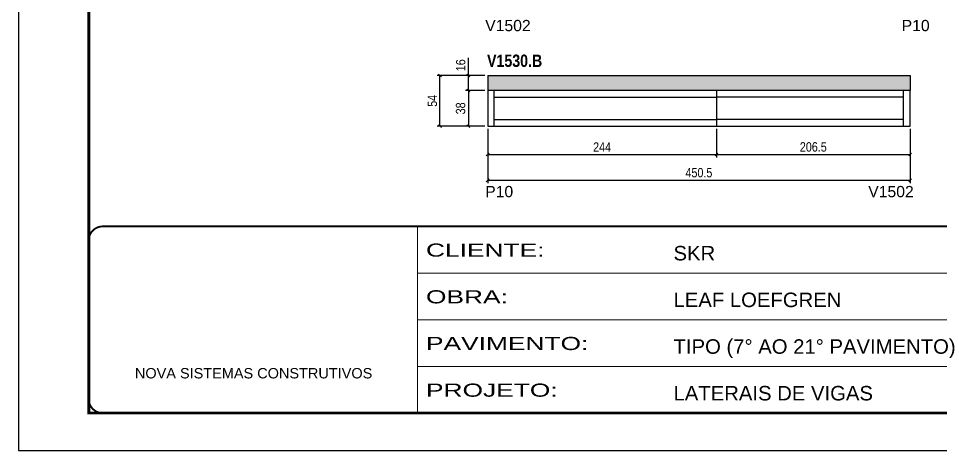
# Model space of a CAD drawing. Extents: x 3309 to 9563, y -2522 to 14608.
# Drawn here: x 4908 to 5891, y 7815 to 8276 of the extents above; entities that cross this region are included whole.
import ezdxf

# ---------------------------------------------------------------- set-up
doc = ezdxf.new("R2010")
doc.units = 0
doc.linetypes.add('CONTINUO', pattern=[0])
doc.linetypes.add('DASHED', pattern=[0.75, 0.5, -0.25])
for name, color, linetype in [('5', 5, 'Continuous'), ('COTA', 241, 'Continuous'), ('NOMENCLATURA', 7, 'Continuous'), ('Painéis', 200, 'Continuous'), ('SARR_2.2x7', 40, 'Continuous')]:
    doc.layers.add(name, color=color, linetype=linetype)
doc.layers.add('Folhas', color=255, linetype='Continuous', lineweight=9)
doc.layers.add('SARRAFO DE PRESSAO', color=251, linetype='DASHED', lineweight=9)
doc.layers.add('Laje_Perimetro', color=7, linetype='Continuous', plot=False)
doc.styles.add('ARIAL', font='arial.ttf')
doc.styles.add('COTA TECNICA', font='techl___.ttf', dxfattribs={"height": 10})
doc.styles.get("Standard").update_dxf_attribs({"font": 'arial.ttf'})
doc.styles.add('TECNICA', font='techb___.ttf', dxfattribs={"height": 10})
doc.styles.add('Tecnologia', font='')
doc.styles.get('Tecnologia').set_extended_font_data('Forgotten Futurist')
doc.dimstyles.new('PAINEL', dxfattribs={"dimtxt": 10, "dimasz": 3, "dimexe": 3, "dimexo": 3, "dimgap": 3, "dimtad": 1, "dimdec": 1, "dimzin": 12, "dimdsep": 46, "dimtxsty": 'COTA TECNICA', "dimblk1": 'OBLIQUE', "dimblk2": 'OBLIQUE', "dimsah": 1, "dimcen": 0.9, "dimclrd": 4, "dimclre": 4, "dimclrt": 240, "dimadec": 1, "dimazin": 3, "dimtfac": 1, "dimtdec": 1, "dimtmove": 0, "dimatfit": 3, "dimfxl": 1, "dimtolj": 1, "dimtzin": 12, "dimarcsym": 0})

# ---------------------------------------------------------------- blocks, each defined once
blk = doc.blocks.new('9999999999')
at = {"color": 30, "linetype": 'CONTINUO'}
for p, q in [((98564.56, 34230.21), (98564.56, 34429.45)), ((98564.56, 34379.64), (99583.98, 34379.64)), ((98564.56, 34329.83), (99487.98, 34329.83)), ((98564.56, 34280.02), (99487.98, 34280.02))]:
    blk.add_line(p, q, dxfattribs=at)
at = {"color": 30, "linetype": 'CONTINUO', "const_width": 2}
blk.add_lwpolyline([(99583.98, 34230.21), (99583.98, 34414.45, 0.414214), (99568.98, 34429.45), (98228.98, 34429.45, 0.414214), (98213.98, 34414.45), (98213.98, 34245.21, 0.414214), (98228.98, 34230.21), (99583.98, 34230.21)], format="xyb", dxfattribs=at)
at = {"layer": 'Folhas'}
blk.add_lwpolyline([(98138.98, 34190.21), (99623.98, 34190.21), (99623.98, 35240.21), (98138.98, 35240.21)], close=True, dxfattribs=at)
at = {"layer": 'Folhas', "color": 30, "const_width": 3}
blk.add_lwpolyline([(98213.98, 34230.21), (99583.98, 34230.21), (99583.98, 35200.21), (98213.98, 35200.21)], close=True, dxfattribs=at)
at = {"color": 7, "linetype": 'Continuous', "ltscale": 5, "style": 'ARIAL'}
for s, height, p in [('SKR', 15.483, (98837.68, 34393.13)), ('LEAF LOEFGREN', 15.4829, (98837.68, 34343.32)), ('TIPO (7° AO 21° PAVIMENTO)', 15.4829, (98837.68, 34293.51)), ('NOVA SISTEMAS CONSTRUTIVOS', 11.0592, (98263.19, 34267.21)), ('LATERAIS DE VIGAS', 15.4829, (98837.68, 34243.7))]:
    blk.add_text(s, height=height, dxfattribs=at).set_placement(p)
at = {"layer": 'Folhas', "color": 7, "style": 'Tecnologia', "width": 1.5}
for s, p in [('CLIENTE:', (98573.65, 34397.17)), ('OBRA:', (98573.65, 34347.31)), ('PAVIMENTO:', (98573.65, 34297.5)), ('PROJETO:', (98573.65, 34247.69))]:
    blk.add_text(s, height=14, dxfattribs=at).set_placement(p)
blk = doc.blocks.new('_Oblique')
at = {"color": 0, "linetype": 'ByBlock', "lineweight": -2}
blk.add_line((-0.5, -0.5), (0.5, 0.5), dxfattribs=at)
blk = doc.blocks.new('*D2192')
at = {"layer": 'COTA', "color": 4, "lineweight": -2, "transparency": 16777216}
for p, q in [((5408.4, 8158.22), (5408.4, 8100.4)), ((5858.9, 8158.22), (5858.9, 8100.4)), ((5408.4, 8103.4), (5858.9, 8103.4))]:
    blk.add_line(p, q, dxfattribs=at)
at = {"layer": 'Defpoints', "color": 0, "transparency": 16777216}
for p in [(5408.4, 8161.22), (5858.9, 8161.22), (5858.9, 8103.4)]:
    blk.add_point(p, dxfattribs=at)
at = {"layer": 'COTA', "color": 4, "lineweight": -2, "transparency": 16777216, "xscale": 3, "yscale": 3, "zscale": 3, "rotation": 180}
blk.add_blockref('_Oblique', (5408.4, 8103.4), dxfattribs=at)
at = {"layer": 'COTA', "color": 4, "lineweight": -2, "transparency": 16777216, "xscale": 3, "yscale": 3, "zscale": 3}
blk.add_blockref('_Oblique', (5858.9, 8103.4), dxfattribs=at)
at = {"layer": 'COTA', "color": 240, "transparency": 16777216, "insert": (5633.65, 8111.51), "char_height": 10, "attachment_point": 5, "style": 'COTA TECNICA'}
blk.add_mtext('\\A1;450.5', dxfattribs=at)
blk = doc.blocks.new('*D2193')
at = {"layer": 'COTA', "color": 4, "lineweight": -2, "transparency": 16777216}
for p, q in [((5408.4, 8158.22), (5408.4, 8127.88)), ((5652.4, 8158.22), (5652.4, 8127.88)), ((5408.4, 8130.88), (5652.4, 8130.88))]:
    blk.add_line(p, q, dxfattribs=at)
at = {"layer": 'Defpoints', "color": 0, "transparency": 16777216}
for p in [(5408.4, 8161.22), (5652.4, 8161.22), (5652.4, 8130.88)]:
    blk.add_point(p, dxfattribs=at)
at = {"layer": 'COTA', "color": 4, "lineweight": -2, "transparency": 16777216, "xscale": 3, "yscale": 3, "zscale": 3, "rotation": 180}
blk.add_blockref('_Oblique', (5408.4, 8130.88), dxfattribs=at)
at = {"layer": 'COTA', "color": 4, "lineweight": -2, "transparency": 16777216, "xscale": 3, "yscale": 3, "zscale": 3}
blk.add_blockref('_Oblique', (5652.4, 8130.88), dxfattribs=at)
at = {"layer": 'COTA', "color": 240, "transparency": 16777216, "insert": (5530.4, 8138.95), "char_height": 10, "attachment_point": 5, "style": 'COTA TECNICA'}
blk.add_mtext('\\A1;244', dxfattribs=at)
blk = doc.blocks.new('*D2194')
at = {"layer": 'COTA', "color": 4, "lineweight": -2, "transparency": 16777216}
for p, q in [((5652.4, 8158.22), (5652.4, 8127.88)), ((5858.9, 8158.22), (5858.9, 8127.88)), ((5652.4, 8130.88), (5858.9, 8130.88))]:
    blk.add_line(p, q, dxfattribs=at)
at = {"layer": 'Defpoints', "color": 0, "transparency": 16777216}
for p in [(5652.4, 8161.22), (5858.9, 8161.22), (5858.9, 8130.88)]:
    blk.add_point(p, dxfattribs=at)
at = {"layer": 'COTA', "color": 4, "lineweight": -2, "transparency": 16777216, "xscale": 3, "yscale": 3, "zscale": 3, "rotation": 180}
blk.add_blockref('_Oblique', (5652.4, 8130.88), dxfattribs=at)
at = {"layer": 'COTA', "color": 4, "lineweight": -2, "transparency": 16777216, "xscale": 3, "yscale": 3, "zscale": 3}
blk.add_blockref('_Oblique', (5858.9, 8130.88), dxfattribs=at)
at = {"layer": 'COTA', "color": 240, "transparency": 16777216, "insert": (5755.65, 8138.99), "char_height": 10, "attachment_point": 5, "style": 'COTA TECNICA'}
blk.add_mtext('\\A1;206.5', dxfattribs=at)
blk = doc.blocks.new('*D2195')
at = {"layer": 'COTA', "color": 4, "lineweight": -2, "transparency": 16777216}
for p, q in [((5387.72, 8215.22), (5387.72, 8234.23)), ((5405.4, 8215.22), (5384.72, 8215.22)), ((5387.72, 8199.22), (5387.72, 8215.22)), ((5405.4, 8199.22), (5384.72, 8199.22))]:
    blk.add_line(p, q, dxfattribs=at)
at = {"layer": 'Defpoints', "color": 0, "transparency": 16777216}
for p in [(5387.72, 8215.22), (5408.4, 8215.22), (5408.4, 8199.22)]:
    blk.add_point(p, dxfattribs=at)
at = {"layer": 'COTA', "color": 4, "lineweight": -2, "transparency": 16777216, "xscale": 3, "yscale": 3, "zscale": 3}
for p, rotation in [((5387.72, 8215.22), 90), ((5387.72, 8199.22), 270)]:
    blk.add_blockref('_Oblique', p, dxfattribs=dict(at, rotation=rotation))
at = {"layer": 'COTA', "color": 240, "transparency": 16777216, "insert": (5379.62, 8226.23), "char_height": 10, "attachment_point": 5, "rotation": 90, "style": 'COTA TECNICA'}
blk.add_mtext('\\A1;16', dxfattribs=at)
blk = doc.blocks.new('*D2196')
at = {"layer": 'COTA', "color": 4, "lineweight": -2, "transparency": 16777216}
for p, q in [((5405.4, 8199.22), (5384.72, 8199.22)), ((5387.72, 8199.22), (5387.72, 8161.22)), ((5405.4, 8161.22), (5384.72, 8161.22))]:
    blk.add_line(p, q, dxfattribs=at)
at = {"layer": 'Defpoints', "color": 0, "transparency": 16777216}
for p in [(5408.4, 8199.22), (5387.72, 8161.22), (5408.4, 8161.22)]:
    blk.add_point(p, dxfattribs=at)
at = {"layer": 'COTA', "color": 4, "lineweight": -2, "transparency": 16777216, "xscale": 3, "yscale": 3, "zscale": 3}
for p, rotation in [((5387.72, 8199.22), 90), ((5387.72, 8161.22), 270)]:
    blk.add_blockref('_Oblique', p, dxfattribs=dict(at, rotation=rotation))
at = {"layer": 'COTA', "color": 240, "transparency": 16777216, "insert": (5379.48, 8180.22), "char_height": 10, "attachment_point": 5, "rotation": 90, "style": 'COTA TECNICA'}
blk.add_mtext('\\A1;38', dxfattribs=at)
blk = doc.blocks.new('*D2197')
at = {"layer": 'COTA', "color": 4, "lineweight": -2, "transparency": 16777216}
for p, q in [((5405.4, 8215.22), (5354.49, 8215.22)), ((5357.49, 8161.22), (5357.49, 8215.22)), ((5405.4, 8161.22), (5354.49, 8161.22))]:
    blk.add_line(p, q, dxfattribs=at)
at = {"layer": 'Defpoints', "color": 0, "transparency": 16777216}
for p in [(5357.49, 8215.22), (5408.4, 8215.22), (5408.4, 8161.22)]:
    blk.add_point(p, dxfattribs=at)
at = {"layer": 'COTA', "color": 4, "lineweight": -2, "transparency": 16777216, "xscale": 3, "yscale": 3, "zscale": 3}
for p, rotation in [((5357.49, 8215.22), 90), ((5357.49, 8161.22), 270)]:
    blk.add_blockref('_Oblique', p, dxfattribs=dict(at, rotation=rotation))
at = {"layer": 'COTA', "color": 240, "transparency": 16777216, "insert": (5349.38, 8188.22), "char_height": 10, "attachment_point": 5, "rotation": 90, "style": 'COTA TECNICA'}
blk.add_mtext('\\A1;54', dxfattribs=at)

msp = doc.modelspace()

# ---------------------------------------------------------------- hatches: boundary and pattern name
at = {"layer": 'COTA'}
h = msp.add_hatch(dxfattribs=at)
h.set_pattern_fill('AR-CONC', color=256, scale=0.03)
h.set_pattern_definition([(50, (-1585, -4000.248), (5.46554, -0.4781726), [0.5715, -6.2865]), (355, (-1585, -4000.248), (-1.0573026, 5.7317054), [0.4572, -5.0292175]), (100.451445, (-1584.5445, -4000.288), (4.4082374, 5.2535326), [0.4857003, -5.3427073]), (46.1842, (-1585, -3998.724), (8.1323712, -1.2612698), [0.85725, -9.42975]), (96.63556, (-1584.322, -3998.829), (7.122124, 7.4227837), [0.7285507, -8.0140682]), (351.18415, (-1585, -3998.724), (7.122124, 7.4227837), [0.685799, -7.543792]), (21, (-1584.238, -3999.105), (4.5484317, -3.067956), [0.5715, -6.2865]), (326, (-1584.238, -3999.105), (1.8540609, 5.525639), [0.4572, -5.0292]), (71.451445, (-1583.859, -3999.3606), (6.4024926, 2.457683), [0.4857003, -5.3426981]), (37.5, (-1585, -4000.248), (0.0926581, 2.53665117), [0, -4.96824, 0, -5.1054, 0, -5.04825]), (7.5, (-1585, -4000.248), (2.0045899, 3.00541724), [0, -2.91084, 0, -4.85394, 0, -1.92405]), (327.5, (-1586.6993, -4000.248), (4.06771786, -0.17186232), [0, -1.905, 0, -5.9436, 0, -7.8867]), (317.5, (-1587.4613, -4000.248), (4.4438754, 0.7627947), [0, -2.4765, 0, -3.94716, 0, -5.6007])])
h.paths.add_polyline_path([(5408.4, 8215.22), (5408.4, 8199.22), (5858.9, 8199.22), (5858.9, 8215.22)])

# ---------------------------------------------------------------- linework, layer by layer
for p, q in [((5408.4, 8215.22), (5408.4, 8199.22)), ((5408.4, 8215.22), (5858.9, 8215.22)), ((5858.9, 8215.22), (5858.9, 8199.22))]:
    msp.add_line(p, q, dxfattribs=at)
at = {"layer": 'Laje_Perimetro'}
msp.add_lwpolyline([(6392.87, 8864.98), (4907.87, 8864.98), (4907.87, 7814.98), (6392.87, 7814.98)], close=True, dxfattribs=at)
at = {"layer": 'Painéis', "linetype": 'ByBlock'}
for p, q in [((5858.9, 8199.22), (5408.4, 8199.22)), ((5408.4, 8199.22), (5408.4, 8161.22)), ((5652.4, 8199.22), (5652.4, 8161.22)), ((5858.9, 8161.22), (5858.9, 8199.22)), ((5408.4, 8161.22), (5858.9, 8161.22))]:
    msp.add_line(p, q, dxfattribs=at)
at = {"layer": 'SARR_2.2x7', "linetype": 'Continuous'}
for p, q in [((5415.4, 8161.22), (5415.4, 8199.22)), ((5851.9, 8161.22), (5851.9, 8199.22)), ((5415.4, 8192.22), (5652.4, 8192.22)), ((5851.9, 8192.22), (5652.4, 8192.22)), ((5415.4, 8168.22), (5652.4, 8168.22)), ((5851.9, 8168.22), (5652.4, 8168.22))]:
    msp.add_line(p, q, dxfattribs=at)

# ---------------------------------------------------------------- block references
at = {"layer": 'SARRAFO DE PRESSAO', "color": 6, "linetype": 'ByBlock'}
msp.add_blockref('9999999999', (-93231.11, -26375.22), dxfattribs=at)

# ---------------------------------------------------------------- texts
at = {"layer": '5', "linetype": 'Continuous'}
for s, p in [('V1502', (5405.72, 8262.59)), ('P10', (5849.92, 8262.59)), ('P10', (5405.72, 8085.39)), ('V1502', (5814.27, 8085.39))]:
    msp.add_text(s, height=12, rotation=0.00004, dxfattribs=at).set_placement(p)
at = {"layer": 'NOMENCLATURA', "style": 'TECNICA'}
msp.add_text('V1530.B', height=13.2, dxfattribs=at).set_placement((5407.68, 8224.4))

# ---------------------------------------------------------------- dimensions: what is measured, and where the dimension line sits
at = {"layer": 'COTA'}
for base, p1, p2, angle, picture, middle in [((5387.72, 8215.22), (5408.4, 8199.22), (5408.4, 8215.22), 90, '*D2195', (5379.62, 8226.23)), ((5357.49, 8215.22), (5408.4, 8161.22), (5408.4, 8215.22), 90, '*D2197', (5349.38, 8188.22)), ((5387.72, 8161.22), (5408.4, 8199.22), (5408.4, 8161.22), 90, '*D2196', (5379.48, 8180.22)), ((5858.9, 8103.4), (5408.4, 8161.22), (5858.9, 8161.22), 180, '*D2192', (5633.65, 8111.51))]:
    dim = msp.add_linear_dim(base=base, p1=p1, p2=p2, angle=angle, dimstyle='PAINEL', dxfattribs=at)
    dim.commit()
    dim.dimension.update_dxf_attribs({"geometry": picture, "text_midpoint": middle})
dim = msp.add_linear_dim(base=(5652.4, 8130.88), p1=(5408.4, 8161.22), p2=(5652.4, 8161.22), dimstyle='PAINEL', dxfattribs=at)
dim.commit()
dim.dimension.update_dxf_attribs({"geometry": '*D2193', "text_midpoint": (5530.4, 8138.95)})
dim = msp.add_linear_dim(base=(5858.9, 8130.88), p1=(5652.4, 8161.22), p2=(5858.9, 8161.22), dimstyle='PAINEL', override={"dimtmove": 1}, dxfattribs=at)
dim.commit()
dim.dimension.update_dxf_attribs({"geometry": '*D2194', "text_midpoint": (5755.65, 8138.99)})

doc.saveas('drawing.dxf')
